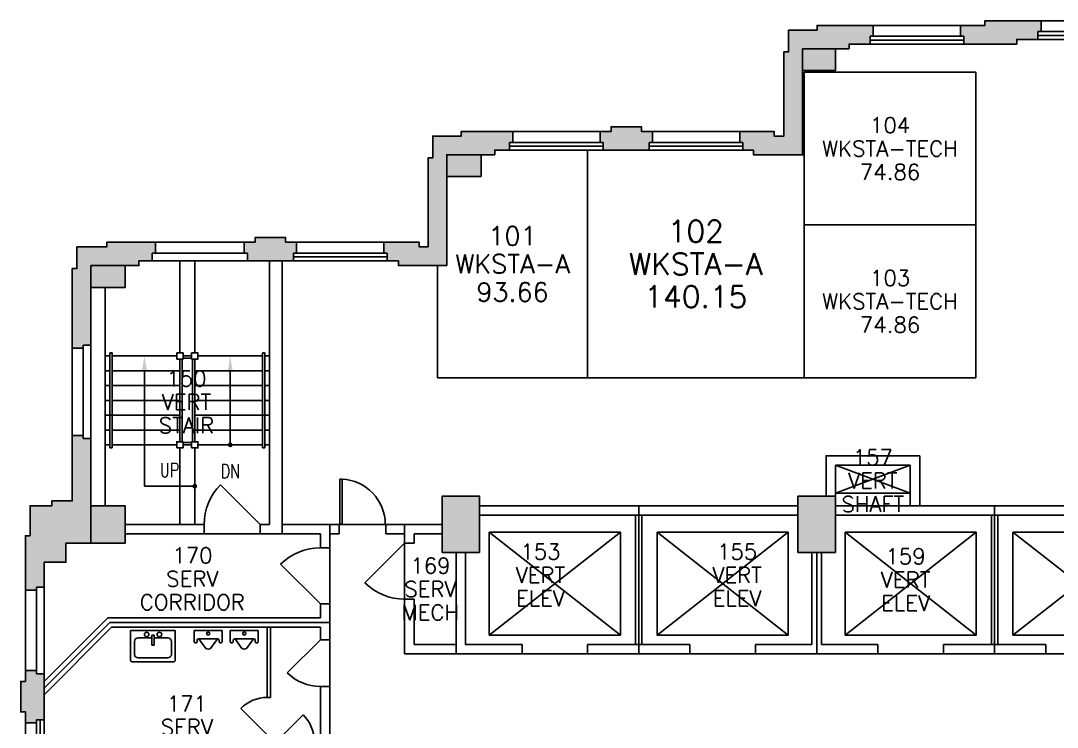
# Model space of a CAD drawing. Extents: x 17 to 1493, y -258 to 700.
# Drawn here: x 17 to 682, y 244 to 697 of the extents above; entities that cross this region are included whole.
import ezdxf
from ezdxf.enums import TextEntityAlignment as Align

# ---------------------------------------------------------------- set-up
doc = ezdxf.new("R2010")
doc.units = 0
doc.header["$LTSCALE"] = 120
doc.header["$MEASUREMENT"] = 0
doc.layers.get('0').update_dxf_attribs({"linetype": 'CONTINUOUS'})
for name, color, linetype in [('DR', 30, 'CONTINUOUS'), ('GROS$', 20, 'CONTINUOUS'), ('PL', 82, 'CONTINUOUS'), ('PL-ELVTR', 82, 'CONTINUOUS'), ('PL-MISC', 82, 'CONTINUOUS'), ('PL-STAIR', 82, 'CONTINUOUS'), ('PL-TOIL', 82, 'CONTINUOUS'), ('RM2_', 142, 'CONTINUOUS'), ('RM_', 142, 'CONTINUOUS'), ('RM_TXT', 142, 'CONTINUOUS'), ('WA', 30, 'CONTINUOUS'), ('WA-EXT', 63, 'CONTINUOUS'), ('WN', 8, 'CONTINUOUS')]:
    doc.layers.add(name, color=color, linetype=linetype)
doc.styles.add('ASSETTEXT', font='simplex.shx')

# ---------------------------------------------------------------- blocks, each defined once
blk = doc.blocks.new('SINK')
at = {"linetype": 'Continuous'}
for p, q in [((-13.225829, 20.183838), (13.225829, 20.183838)), ((-14.325829, 0), (-14.325829, 19.083838)), ((-11.780083, 7.059775), (-11.780083, 15.362111)), ((-9.504101, 17.638093), (9.504101, 17.638093)), ((11.780083, 15.362111), (11.780083, 7.059775)), ((14.325829, 19.083838), (14.325829, 0)), ((-0.834839, 3.081502), (-0.834839, 9.398581)), ((-0.834839, 9.398581), (0.768051, 9.398581)), ((0.768051, 9.398581), (0.768051, 3.081502)), ((14.325829, 0), (-14.325829, 0)), ((-0.834839, 4.783793), (-9.504101, 4.783793)), ((0.768051, 3.081502), (-0.834839, 3.081502)), ((9.504101, 4.783793), (0.768051, 4.783793))]:
    blk.add_line(p, q, dxfattribs=at)
for centre in [(-4.107406, 2.619277), (4.040619, 2.619277)]:
    blk.add_circle(centre, 1.477372, dxfattribs=at)
for centre, radius, start, end in [((-13.225829, 19.083838), 1.1, 90, 180), ((13.225829, 19.083838), 1.1, 0, 90), ((-9.504101, 15.362111), 2.275982, 90, 180), ((9.504101, 15.362111), 2.275982, 0, 90), ((-9.504101, 7.059775), 2.275982, 180, 270), ((9.504101, 7.059775), 2.275982, 270, 0)]:
    blk.add_arc(centre, radius, start, end, dxfattribs=at)
blk = doc.blocks.new('ELEV')
for p, q in [((42, -6), (-42, -72)), ((-42, -6), (42, -72))]:
    blk.add_line(p, q)
blk.add_lwpolyline([(-42, -72), (-42, -6), (42, -6), (42, -72)], close=True)
blk = doc.blocks.new('URINAL')
for p, q in [((0, -9), (0, 9)), ((0, 9), (7, 9)), ((7, 7), (6, 7)), ((5.5, 6), (5.5, -6)), ((6, 5.5), (11.5, 1.5)), ((11.5, -1.5), (6, -5.5)), ((7, -9), (0, -9)), ((6, -7), (7, -7))]:
    blk.add_line(p, q)
blk.add_circle((2, 0), 1)
for centre, radius, start, end in [((6.25, 6.25), 0.791, 108.43495, 251.56505), ((7, 8), 1, 270, 90), ((9.5, 0), 2.5, 323.1301, 36.8699), ((6.25, -6.25), 0.791, 108.43495, 251.56505), ((7, -8), 1, 270, 90)]:
    blk.add_arc(centre, radius, start, end)
blk = doc.blocks.new('WC-DOOR')
at = {"layer": 'PL-TOIL'}
blk.add_line((0, 0), (-16.970563, -16.970563), dxfattribs=at)
blk.add_arc((0, 0), 24, 180, 225, dxfattribs=at)
blk = doc.blocks.new('WNV')
for p, q in [((53.5, 5), (-2, 5)), ((53.5, 2.5), (-2, 2.5)), ((0, 0), (51.5, 0))]:
    blk.add_line(p, q)
at = {"layer": 'PL'}
blk.add_line((0, -7), (51.5, -7), dxfattribs=at)
blk = doc.blocks.new('WNH')
for p, q in [((-2, 5), (58, 5)), ((-2, 2.5), (58, 2.5)), ((0, 0), (56, 0))]:
    blk.add_line(p, q)
at = {"layer": 'PL'}
blk.add_line((0, -7), (56, -7), dxfattribs=at)
blk = doc.blocks.new('DR-S90')
for p, q in [((0.015, 0.00485), (0.015, 0.97)), ((0.015, 0.97), (0.062153, 0.97)), ((0.062153, 0.97), (0.062153, 0.00485)), ((0.062153, 0.00485), (0.015, 0.00485))]:
    blk.add_line(p, q)
blk.add_arc((0.015, 0), 0.97, 0, 87.216979)

msp = doc.modelspace()

# ---------------------------------------------------------------- hatches: boundary and pattern name
at = {"layer": 'WA-EXT'}
for points in [[(518.45, 610.98), (518.45, 664.98), (539.45, 664.98), (539.45, 678.98), (548.2, 678.98), (548.2, 681.98), (561.7, 681.98), (561.7, 686.98), (563.7, 686.98), (563.7, 693.98), (527.7, 693.98), (527.7, 690.98), (509.45, 690.98), (509.45, 676.98), (506.45, 676.98), (506.45, 622.98), (500.2, 622.98), (500.2, 625.98), (478.2, 625.98), (478.2, 618.98), (480.2, 618.98), (480.2, 613.98), (486.95, 613.98), (486.95, 610.98)], [(635.2, 696.98), (671.2, 696.98), (671.2, 689.98), (669.2, 689.98), (669.2, 684.98), (655.7, 684.98), (655.7, 681.98), (621.7, 681.98), (621.7, 686.98), (619.7, 686.98), (619.7, 693.98), (635.2, 693.98)], [(259.45, 539.98), (290.45, 539.98), (290.45, 596.98), (312.45, 596.98), (312.45, 610.98), (321.2, 610.98), (321.2, 613.98), (330.7, 613.98), (330.7, 618.98), (332.7, 618.98), (332.7, 625.98), (299.7, 625.98), (299.7, 622.98), (281.45, 622.98), (281.45, 608.98), (278.45, 608.98), (278.45, 551.98), (272.7, 551.98), (272.7, 554.98), (250.2, 554.98), (250.2, 547.98), (252.2, 547.98), (252.2, 542.98), (259.45, 542.98)], [(415.2, 628.98), (395.7, 628.98), (395.7, 625.98), (388.7, 625.98), (388.7, 618.98), (390.7, 618.98), (390.7, 613.98), (420.2, 613.98), (420.2, 618.98), (422.2, 618.98), (422.2, 625.98), (415.2, 625.98)], [(192.2, 547.98), (192.2, 542.98), (162.7, 542.98), (162.7, 547.98), (160.7, 547.98), (160.7, 554.98), (167.7, 554.98), (167.7, 557.98), (187.2, 557.98), (187.2, 554.98), (194.2, 554.98), (194.2, 547.98)], [(311.45, 355.98), (311.45, 391.98), (287.45, 391.98), (287.45, 355.98)], [(539.45, 391.98), (515.45, 391.98), (515.45, 355.98), (539.45, 355.98)]]:
    msp.add_hatch(color=256, dxfattribs=at).paths.add_polyline_path(points)
h = msp.add_hatch(color=256, dxfattribs=at)
h.paths.add_polyline_path([(103.7, 547.98), (103.7, 554.98), (72.7, 554.98), (72.7, 551.98), (53.45, 551.98), (53.45, 537.98), (50.45, 537.98), (50.45, 486.98), (57.45, 486.98), (57.45, 488.98), (62.45, 488.98), (62.45, 525.98), (84.45, 525.98), (84.45, 539.98), (93.2, 539.98), (93.2, 542.98), (101.7, 542.98), (101.7, 547.98)])
h.paths.add_polyline_path([(46.45, 361.98), (84.45, 361.98), (84.45, 385.98), (62.45, 385.98), (62.45, 428.98), (57.45, 428.98), (57.45, 430.98), (50.45, 430.98), (50.45, 388.98), (37.45, 388.98), (37.45, 385.98), (23.45, 385.98), (23.45, 366.73), (20.45, 366.73), (20.45, 331.73), (27.45, 331.73), (27.45, 333.73), (32.45, 333.73), (32.45, 349.73), (46.45, 349.73)])
h.paths.add_polyline_path([(32.45, 248.73), (32.45, 278.23), (27.45, 278.23), (27.45, 280.23), (20.45, 280.23), (20.45, 273.23), (17.45, 273.23), (17.45, 253.73), (20.45, 253.73), (20.45, 246.73), (27.45, 246.73), (27.45, 248.73)])
h.paths.add_polyline_path([(62.45, 55.98), (84.45, 55.98), (84.45, 79.98), (46.45, 79.98), (46.45, 92.23), (32.45, 92.23), (32.45, 108.23), (27.45, 108.23), (27.45, 110.23), (20.45, 110.23), (20.45, 75.23), (23.45, 75.23), (23.45, 55.98), (37.45, 55.98), (37.45, 52.98), (50.45, 52.98), (50.45, 10.98), (57.45, 10.98), (57.45, 12.98), (62.45, 12.98)], flags=17)
h.paths.add_polyline_path([(187.2, -116.02), (167.7, -116.02), (167.7, -113.02), (160.7, -113.02), (160.7, -106.02), (162.7, -106.02), (162.7, -101.02), (192.2, -101.02), (192.2, -106.02), (194.2, -106.02), (194.2, -113.02), (187.2, -113.02)], flags=17)
h.paths.add_polyline_path([(104.7, -106.02), (104.7, -113.02), (72.7, -113.02), (72.7, -110.02), (53.45, -110.02), (53.45, -96.02), (50.45, -96.02), (50.45, -45.02), (57.45, -45.02), (57.45, -47.02), (62.45, -47.02), (62.45, -84.02), (85.45, -84.02), (85.45, -98.02), (94.2, -98.02), (94.2, -101.02), (102.7, -101.02), (102.7, -106.02)], flags=16)
h.paths.add_polyline_path([(415.2, -187.02), (395.7, -187.02), (395.7, -184.02), (388.7, -184.02), (388.7, -177.02), (390.7, -177.02), (390.7, -172.02), (420.2, -172.02), (420.2, -177.02), (422.2, -177.02), (422.2, -184.02), (415.2, -184.02)])
h.paths.add_polyline_path([(1117.2, -177.02), (1097.7, -177.02), (1097.7, -174.02), (1090.7, -174.02), (1090.7, -167.02), (1092.7, -167.02), (1092.7, -162.02), (1122.2, -162.02), (1122.2, -167.02), (1124.2, -167.02), (1124.2, -174.02), (1117.2, -174.02)])
edge = h.paths.add_edge_path()
edge.add_line((17.45, 168.73), (17.45, 188.23))
edge.add_line((20.45, 168.73), (17.45, 168.73))
edge.add_line((20.45, 161.73), (20.45, 168.73))
edge.add_line((27.45, 161.73), (20.45, 161.73))
edge.add_line((27.45, 163.73), (27.45, 161.73))
edge.add_line((32.45, 163.73), (27.45, 163.73))
edge.add_line((32.45, 173.98), (32.45, 163.73))
edge.add_line((32.45, 193.23), (32.45, 179.98))
edge.add_line((27.45, 193.23), (32.45, 193.23))
edge.add_line((27.45, 195.23), (27.45, 193.23))
edge.add_line((20.45, 195.23), (27.45, 195.23))
edge.add_line((20.45, 188.23), (20.45, 195.23))
edge.add_line((17.45, 188.23), (20.45, 188.23))
edge.add_line((282.75, -98.02), (290.45, -98.02))
edge.add_line((321.2, -169.02), (321.2, -172.02))
edge.add_line((312.45, -169.02), (321.2, -169.02))
edge.add_line((312.45, -155.02), (312.45, -169.02))
edge.add_line((290.45, -155.02), (312.45, -155.02))
edge.add_line((290.45, -98.02), (290.45, -155.02))
edge.add_line((259.45, -98.02), (278.75, -98.02))
edge.add_line((259.45, -101.02), (259.45, -98.02))
edge.add_line((252.2, -101.02), (259.45, -101.02))
edge.add_line((252.2, -106.02), (252.2, -101.02))
edge.add_line((250.2, -106.02), (252.2, -106.02))
edge.add_line((250.2, -113.02), (250.2, -106.02))
edge.add_line((272.7, -113.02), (250.2, -113.02))
edge.add_line((272.7, -110.02), (272.7, -113.02))
edge.add_line((278.45, -110.02), (272.7, -110.02))
edge.add_line((278.45, -167.02), (278.45, -110.02))
edge.add_line((281.45, -167.02), (278.45, -167.02))
edge.add_line((281.45, -181.02), (281.45, -167.02))
edge.add_line((299.7, -181.02), (281.45, -181.02))
edge.add_line((299.7, -184.02), (299.7, -181.02))
edge.add_line((332.7, -184.02), (299.7, -184.02))
edge.add_line((332.7, -177.02), (332.7, -184.02))
edge.add_line((330.7, -177.02), (332.7, -177.02))
edge.add_line((330.7, -172.02), (330.7, -177.02))
edge.add_line((321.2, -172.02), (330.7, -172.02))

# ---------------------------------------------------------------- linework, layer by layer
at = {"layer": 'DR'}
for p, q in [((145.49, 399.44), (170.95, 373.98)), ((237.99, 336.53), (263.45, 361.98)), ((183.99, 348.44), (209.45, 322.98)), ((188.24, 278.77), (209.45, 299.98))]:
    msp.add_line(p, q, dxfattribs=at)
at = {"layer": 'DR', "linetype": 'Continuous'}
for centre, radius, start, end in [((170.95, 373.98), 36, 135, 180), ((209.45, 322.98), 36, 90, 135), ((263.45, 361.98), 36, 225, 270), ((209.45, 299.98), 30, 225, 270)]:
    msp.add_arc(centre, radius, start, end, dxfattribs=at)
at = {"layer": 'GROS$'}
for points in [[(741.45, 696.98), (635.2, 696.98), (635.2, 693.98), (527.7, 693.98), (527.7, 690.98), (509.45, 690.98), (509.45, 676.98), (506.45, 676.98), (506.45, 622.98), (500.2, 622.98), (500.2, 625.98), (415.2, 625.98), (415.2, 628.98), (395.7, 628.98), (395.7, 625.98), (299.7, 625.98), (299.7, 622.98), (281.45, 622.98), (281.45, 608.98), (278.45, 608.98), (278.45, 551.98), (272.7, 551.98), (272.7, 554.98), (187.2, 554.98), (187.2, 557.98), (167.7, 557.98), (167.7, 554.98), (72.7, 554.98), (72.7, 551.98), (53.45, 551.98), (53.45, 537.98), (50.45, 537.98), (50.45, 388.98), (37.45, 388.98), (37.45, 385.98), (23.45, 385.98), (23.45, 366.73), (20.45, 366.73), (20.45, 273.23), (17.45, 273.23), (17.45, 253.73), (20.45, 253.73), (20.45, 188.23)], [(855.2, 684.98), (655.7, 684.98), (655.7, 681.98), (548.2, 681.98), (548.2, 678.98), (518.45, 678.98), (518.45, 610.98), (486.95, 610.98), (486.95, 613.98), (321.2, 613.98), (321.2, 610.98), (290.45, 610.98), (290.45, 539.98), (259.45, 539.98), (259.45, 542.98), (93.2, 542.98), (93.2, 539.98), (62.45, 539.98), (62.45, 361.98), (46.45, 361.98), (46.45, 349.73), (32.45, 349.73), (32.45, 220.98)]]:
    msp.add_lwpolyline(points, dxfattribs=at)
at = {"layer": 'PL'}
for p, q in [((103.7, 554.98), (160.7, 554.98)), ((71.45, 385.98), (71.45, 525.98)), ((50.45, 430.98), (50.45, 486.98)), ((20.45, 280.23), (20.45, 331.73))]:
    msp.add_line(p, q, dxfattribs=at)
at = {"layer": 'PL-MISC'}
for p, q in [((539.45, 411.98), (587.45, 393.98)), ((539.45, 393.98), (587.45, 411.98)), ((539.45, 393.98), (587.45, 393.98)), ((411.45, 296.98), (411.45, 379.98)), ((415.45, 296.98), (415.45, 379.98)), ((639.45, 296.98), (639.45, 379.98)), ((643.45, 296.98), (643.45, 379.98))]:
    msp.add_line(p, q, dxfattribs=at)
at = {"layer": 'PL-STAIR'}
for p, q in [((119.45, 483.98), (119.45, 542.98)), ((128.95, 483.98), (128.95, 542.98)), ((176.95, 373.98), (176.95, 542.98)), ((74.45, 481.98), (71.45, 481.98)), ((74.45, 422.98), (74.45, 483.98)), ((75.95, 483.98), (74.45, 483.98)), ((75.95, 422.98), (75.95, 483.98)), ((117.45, 481.98), (75.95, 481.98)), ((119.45, 426.98), (119.45, 479.98)), ((120.95, 426.98), (120.95, 479.98)), ((126.95, 481.98), (121.45, 481.98)), ((126.95, 480.48), (121.45, 480.48)), ((127.45, 426.98), (127.45, 479.98)), ((128.95, 426.98), (128.95, 479.98)), ((172.45, 481.98), (130.95, 481.98)), ((172.45, 422.98), (172.45, 483.98)), ((173.95, 483.98), (172.45, 483.98)), ((173.95, 422.98), (173.95, 483.98)), ((176.95, 481.98), (173.95, 481.98)), ((74.45, 472.48), (71.45, 472.48)), ((119.45, 472.48), (75.95, 472.48)), ((96.7, 471.98), (96.7, 398.48)), ((172.45, 472.48), (128.95, 472.48)), ((151.7, 471.98), (151.7, 424.98)), ((176.95, 472.48), (173.95, 472.48)), ((74.45, 462.98), (71.45, 462.98)), ((119.45, 462.98), (75.95, 462.98)), ((172.45, 462.98), (128.95, 462.98)), ((176.95, 462.98), (173.95, 462.98)), ((74.45, 453.48), (71.45, 453.48)), ((119.45, 453.48), (75.95, 453.48)), ((172.45, 453.48), (128.95, 453.48)), ((176.95, 453.48), (173.95, 453.48)), ((119.45, 443.98), (71.45, 443.98)), ((74.45, 443.98), (71.45, 443.98)), ((119.45, 443.98), (75.95, 443.98)), ((176.95, 443.98), (128.95, 443.98)), ((172.45, 443.98), (128.95, 443.98)), ((176.95, 443.98), (173.95, 443.98)), ((74.45, 434.48), (71.45, 434.48)), ((119.45, 434.48), (75.95, 434.48)), ((172.45, 434.48), (128.95, 434.48)), ((176.95, 434.48), (173.95, 434.48)), ((126.95, 426.48), (121.45, 426.48)), ((74.45, 424.98), (71.45, 424.98)), ((75.95, 422.98), (74.45, 422.98)), ((117.45, 424.98), (75.95, 424.98)), ((119.45, 373.98), (119.45, 422.98)), ((126.95, 424.98), (121.45, 424.98)), ((128.95, 373.98), (128.95, 422.98)), ((172.45, 424.98), (130.95, 424.98)), ((173.95, 422.98), (172.45, 422.98)), ((176.95, 424.98), (173.95, 424.98)), ((96.7, 398.48), (128.95, 398.48))]:
    msp.add_line(p, q, dxfattribs=at)
for points in [[(117.45, 479.98), (117.45, 483.98), (121.45, 483.98), (121.45, 479.98)], [(126.95, 479.98), (126.95, 483.98), (130.95, 483.98), (130.95, 479.98)], [(117.45, 422.98), (117.45, 426.98), (121.45, 426.98), (121.45, 422.98)], [(126.95, 422.98), (126.95, 426.98), (130.95, 426.98), (130.95, 422.98)]]:
    msp.add_lwpolyline(points, close=True, dxfattribs=at)
at = {"layer": 'PL-STAIR', "const_width": 1.5}
for points in [[(150.95, 424.98, 1), (152.45, 424.98, 1)], [(128.2, 398.48, 1), (129.7, 398.48, 1)]]:
    msp.add_lwpolyline(points, format="xyb", close=True, dxfattribs=at)
at = {"layer": 'PL-STAIR'}
for points in [[(95.03, 471.98), (98.37, 471.98), (96.7, 481.98)], [(150.03, 471.98), (153.37, 471.98), (151.7, 481.98)]]:
    msp.add_solid(points, dxfattribs=at)
at = {"layer": 'PL-TOIL'}
for p, q in [((75.68, 307.98), (32.45, 264.75)), ((75.68, 307.98), (175.45, 307.98)), ((175.45, 262.98), (175.45, 307.98)), ((177.45, 262.98), (177.45, 307.98)), ((177.45, 262.98), (175.45, 262.98))]:
    msp.add_line(p, q, dxfattribs=at)
at = {"layer": 'RM2_'}
for points in [[(629.45, 565.98), (629.45, 663.98), (519.45, 663.98), (519.45, 565.98)], [(380.55, 613.98), (321.2, 613.98), (321.2, 610.98), (290.45, 610.98), (290.45, 539.98), (284.55, 539.98), (284.55, 467.98), (380.55, 467.98)], [(380.55, 467.98), (519.45, 467.98), (519.45, 565.98), (519.45, 610.98), (486.95, 610.98), (486.95, 613.98), (380.55, 613.98)], [(629.45, 467.98), (629.45, 565.98), (519.45, 565.98), (519.45, 467.98)]]:
    msp.add_lwpolyline(points, close=True, dxfattribs=at)
at = {"layer": 'RM_'}
for points in [[(184.95, 542.98), (93.2, 542.98), (93.2, 539.98), (84.45, 539.98), (62.45, 539.98), (62.45, 525.98), (62.45, 361.98), (84.45, 361.98), (84.45, 367.98), (184.95, 367.98), (184.95, 373.98)], [(593.45, 417.98), (533.45, 417.98), (533.45, 391.98), (539.45, 391.98), (539.45, 385.98), (593.45, 385.98)], [(215.45, 373.98), (184.95, 373.98), (184.95, 367.98), (84.45, 367.98), (84.45, 361.98), (46.45, 361.98), (46.45, 349.73), (32.45, 349.73), (32.45, 268.99), (74.44, 310.98), (215.45, 310.98)], [(848.95, 290.98), (767.45, 290.98), (758.45, 290.98), (296.45, 290.98), (263.45, 290.98), (263.45, 373.98), (215.45, 373.98), (215.45, 310.98), (215.45, 202.98), (215.45, 118.98), (215.45, 67.98), (263.45, 67.98), (263.45, 150.98), (775.45, 150.98), (775.45, 148.98), (846.95, 148.98), (846.95, 220.98), (848.95, 220.98)], [(296.45, 355.98), (287.45, 355.98), (287.45, 373.98), (263.45, 373.98), (263.45, 290.98), (296.45, 290.98)], [(215.45, 310.98), (74.44, 310.98), (32.45, 268.99), (32.45, 176.98), (175.45, 176.98), (175.45, 202.98), (215.45, 202.98)]]:
    msp.add_lwpolyline(points, close=True, dxfattribs=at)
for points in [[(413.45, 290.98), (413.45, 385.98), (311.45, 385.98), (311.45, 391.98), (287.45, 391.98), (287.45, 355.98), (296.45, 355.98), (296.45, 290.98), (413.45, 290.98)], [(527.45, 290.98), (527.45, 355.98), (539.45, 355.98), (539.45, 391.98), (515.45, 391.98), (515.45, 385.98), (413.45, 385.98), (413.45, 290.98), (527.45, 290.98)], [(758.45, 290.98), (758.45, 355.98), (767.45, 355.98), (767.45, 391.98), (743.45, 391.98), (743.45, 385.98), (641.45, 385.98), (641.45, 290.98), (758.45, 290.98)], [(641.45, 290.98), (641.45, 385.98), (593.45, 385.98), (593.45, 385.98), (539.45, 385.98), (539.45, 385.98), (539.45, 385.98), (539.45, 355.98), (527.45, 355.98), (527.45, 290.98), (641.45, 290.98)]]:
    msp.add_lwpolyline(points, dxfattribs=at)
at = {"layer": 'WA'}
for p, q in [((527.7, 690.98), (509.45, 690.98)), ((509.45, 690.98), (509.45, 676.98)), ((563.7, 693.98), (527.7, 693.98)), ((527.7, 693.98), (527.7, 690.98)), ((563.7, 686.98), (563.7, 693.98)), ((619.7, 686.98), (619.7, 693.98)), ((619.7, 693.98), (635.2, 693.98)), ((635.2, 693.98), (635.2, 696.98)), ((635.2, 696.98), (671.2, 696.98)), ((671.2, 696.98), (671.2, 689.98)), ((561.7, 681.98), (561.7, 686.98)), ((561.7, 686.98), (563.7, 686.98)), ((621.7, 686.98), (619.7, 686.98)), ((621.7, 681.98), (621.7, 686.98)), ((669.2, 684.98), (655.7, 684.98)), ((655.7, 684.98), (655.7, 681.98)), ((671.2, 689.98), (669.2, 689.98)), ((669.2, 689.98), (669.2, 684.98)), ((539.45, 664.98), (539.45, 678.98)), ((539.45, 678.98), (548.2, 678.98)), ((548.2, 681.98), (561.7, 681.98)), ((548.2, 678.98), (548.2, 681.98)), ((655.7, 681.98), (621.7, 681.98)), ((509.45, 676.98), (506.45, 676.98)), ((506.45, 676.98), (506.45, 622.98)), ((518.45, 610.98), (518.45, 664.98)), ((518.45, 664.98), (539.45, 664.98)), ((332.7, 625.98), (299.7, 625.98)), ((299.7, 625.98), (299.7, 622.98)), ((332.7, 618.98), (332.7, 625.98)), ((395.7, 625.98), (388.7, 625.98)), ((388.7, 625.98), (388.7, 618.98)), ((395.7, 628.98), (395.7, 625.98)), ((415.2, 628.98), (395.7, 628.98)), ((415.2, 625.98), (415.2, 628.98)), ((422.2, 625.98), (415.2, 625.98)), ((422.2, 618.98), (422.2, 625.98)), ((500.2, 625.98), (478.2, 625.98)), ((478.2, 625.98), (478.2, 618.98)), ((500.2, 622.98), (500.2, 625.98)), ((299.7, 622.98), (281.45, 622.98)), ((281.45, 622.98), (281.45, 608.98)), ((330.7, 613.98), (330.7, 618.98)), ((330.7, 618.98), (332.7, 618.98)), ((388.7, 618.98), (390.7, 618.98)), ((390.7, 618.98), (390.7, 613.98)), ((420.2, 613.98), (420.2, 618.98)), ((420.2, 618.98), (422.2, 618.98)), ((478.2, 618.98), (480.2, 618.98)), ((480.2, 618.98), (480.2, 613.98)), ((506.45, 622.98), (500.2, 622.98)), ((321.2, 613.98), (330.7, 613.98)), ((321.2, 610.98), (321.2, 613.98)), ((390.7, 613.98), (420.2, 613.98)), ((480.2, 613.98), (486.95, 613.98)), ((486.95, 613.98), (486.95, 610.98)), ((281.45, 608.98), (278.45, 608.98)), ((278.45, 608.98), (278.45, 551.98)), ((312.45, 596.98), (312.45, 610.98)), ((312.45, 610.98), (321.2, 610.98)), ((486.95, 610.98), (518.45, 610.98)), ((290.45, 539.98), (290.45, 596.98)), ((290.45, 596.98), (312.45, 596.98)), ((167.7, 554.98), (167.7, 557.98)), ((167.7, 557.98), (187.2, 557.98)), ((187.2, 557.98), (187.2, 554.98)), ((72.7, 551.98), (53.45, 551.98)), ((53.45, 551.98), (53.45, 537.98)), ((103.7, 554.98), (72.7, 554.98)), ((72.7, 554.98), (72.7, 551.98)), ((103.7, 547.98), (103.7, 554.98)), ((160.7, 547.98), (160.7, 554.98)), ((160.7, 554.98), (167.7, 554.98)), ((187.2, 554.98), (194.2, 554.98)), ((194.2, 554.98), (194.2, 547.98)), ((272.7, 554.98), (250.2, 554.98)), ((250.2, 554.98), (250.2, 547.98)), ((272.7, 551.98), (272.7, 554.98)), ((278.45, 551.98), (272.7, 551.98)), ((101.7, 542.98), (101.7, 547.98)), ((101.7, 547.98), (103.7, 547.98)), ((162.7, 547.98), (160.7, 547.98)), ((162.7, 542.98), (162.7, 547.98)), ((194.2, 547.98), (192.2, 547.98)), ((192.2, 547.98), (192.2, 542.98)), ((250.2, 547.98), (252.2, 547.98)), ((252.2, 547.98), (252.2, 542.98)), ((53.45, 537.98), (50.45, 537.98)), ((50.45, 537.98), (50.45, 486.98)), ((84.45, 525.98), (84.45, 539.98)), ((84.45, 539.98), (93.2, 539.98)), ((93.2, 539.98), (93.2, 542.98)), ((93.2, 542.98), (101.7, 542.98)), ((176.95, 542.98), (162.7, 542.98)), ((176.95, 373.98), (176.95, 542.98)), ((184.95, 373.98), (184.95, 542.98)), ((192.2, 542.98), (184.95, 542.98)), ((252.2, 542.98), (259.45, 542.98)), ((259.45, 542.98), (259.45, 539.98)), ((259.45, 539.98), (290.45, 539.98)), ((62.45, 488.98), (62.45, 525.98)), ((62.45, 525.98), (84.45, 525.98)), ((50.45, 486.98), (57.45, 486.98)), ((57.45, 486.98), (57.45, 488.98)), ((57.45, 488.98), (62.45, 488.98)), ((50.45, 388.98), (50.45, 430.98)), ((50.45, 430.98), (57.45, 430.98)), ((57.45, 430.98), (57.45, 428.98)), ((57.45, 428.98), (62.45, 428.98)), ((62.45, 428.98), (62.45, 385.98)), ((533.45, 391.98), (533.45, 417.98)), ((593.45, 417.98), (533.45, 417.98)), ((539.45, 391.98), (539.45, 411.98)), ((587.45, 411.98), (539.45, 411.98)), ((587.45, 385.98), (587.45, 411.98)), ((593.45, 385.98), (593.45, 417.98)), ((311.45, 391.98), (287.45, 391.98)), ((287.45, 391.98), (287.45, 373.98)), ((311.45, 385.98), (311.45, 391.98)), ((533.45, 391.98), (515.45, 391.98)), ((515.45, 391.98), (515.45, 385.98)), ((539.45, 385.98), (539.45, 391.98)), ((23.45, 385.98), (37.45, 385.98)), ((23.45, 366.73), (23.45, 385.98)), ((37.45, 385.98), (37.45, 388.98)), ((37.45, 388.98), (50.45, 388.98)), ((62.45, 385.98), (84.45, 385.98)), ((84.45, 373.98), (84.45, 385.98)), ((515.45, 385.98), (311.45, 385.98)), ((587.45, 385.98), (539.45, 385.98)), ((743.45, 385.98), (593.45, 385.98)), ((515.45, 379.98), (311.45, 379.98)), ((311.45, 355.98), (311.45, 379.98)), ((515.45, 379.98), (515.45, 355.98)), ((743.45, 379.98), (539.45, 379.98)), ((539.45, 355.98), (539.45, 379.98)), ((134.95, 373.98), (84.45, 373.98)), ((134.95, 373.98), (134.95, 367.98)), ((176.95, 373.98), (170.95, 373.98)), ((170.95, 373.98), (170.95, 367.98)), ((184.95, 373.98), (221.45, 373.98)), ((221.45, 367.98), (221.45, 373.98)), ((251.45, 367.98), (251.45, 373.98)), ((287.45, 373.98), (251.45, 373.98)), ((20.45, 331.73), (20.45, 366.73)), ((20.45, 366.73), (23.45, 366.73)), ((134.95, 367.98), (84.45, 367.98)), ((84.45, 361.98), (84.45, 367.98)), ((209.45, 367.98), (170.95, 367.98)), ((209.45, 358.98), (209.45, 367.98)), ((215.45, 358.98), (215.45, 367.98)), ((215.45, 367.98), (221.45, 367.98)), ((263.45, 367.98), (251.45, 367.98)), ((263.45, 367.98), (263.45, 361.98)), ((287.45, 367.98), (269.45, 367.98)), ((269.45, 367.98), (269.45, 361.98)), ((287.45, 367.98), (287.45, 355.98)), ((46.45, 361.98), (46.45, 349.73)), ((46.45, 361.98), (84.45, 361.98)), ((209.45, 358.98), (215.45, 358.98)), ((263.45, 361.98), (269.45, 361.98)), ((287.45, 355.98), (296.45, 355.98)), ((296.45, 355.98), (296.45, 296.98)), ((302.45, 355.98), (302.45, 296.98)), ((302.45, 355.98), (311.45, 355.98)), ((515.45, 355.98), (539.45, 355.98)), ((524.45, 355.98), (524.45, 296.98)), ((530.45, 355.98), (530.45, 296.98)), ((46.45, 349.73), (32.45, 349.73)), ((32.45, 349.73), (32.45, 333.73)), ((27.45, 333.73), (27.45, 331.73)), ((32.45, 333.73), (27.45, 333.73)), ((27.45, 331.73), (20.45, 331.73)), ((263.45, 325.98), (263.45, 290.98)), ((263.45, 325.98), (269.45, 325.98)), ((269.45, 325.98), (269.45, 296.98)), ((209.45, 313.98), (209.45, 322.98)), ((209.45, 322.98), (215.45, 322.98)), ((215.45, 299.98), (215.45, 322.98)), ((32.45, 273.23), (73.2, 313.98)), ((209.45, 313.98), (73.2, 313.98)), ((32.45, 264.75), (75.68, 307.98)), ((209.45, 307.98), (75.68, 307.98)), ((209.45, 299.98), (209.45, 307.98)), ((209.45, 299.98), (215.45, 299.98)), ((296.45, 296.98), (269.45, 296.98)), ((338.7, 296.98), (302.45, 296.98)), ((338.7, 296.98), (338.7, 290.98)), ((446.2, 296.98), (380.7, 296.98)), ((380.7, 296.98), (380.7, 290.98)), ((446.2, 296.98), (446.2, 290.98)), ((524.45, 296.98), (488.2, 296.98)), ((488.2, 296.98), (488.2, 290.98)), ((566.7, 296.98), (530.45, 296.98)), ((566.7, 296.98), (566.7, 290.98)), ((674.2, 296.98), (608.7, 296.98)), ((608.7, 296.98), (608.7, 290.98)), ((674.2, 296.98), (674.2, 290.98)), ((338.7, 290.98), (263.45, 290.98)), ((446.2, 290.98), (380.7, 290.98)), ((566.7, 290.98), (488.2, 290.98)), ((674.2, 290.98), (608.7, 290.98)), ((27.45, 280.23), (20.45, 280.23)), ((20.45, 280.23), (20.45, 273.23)), ((27.45, 278.23), (27.45, 280.23)), ((20.45, 273.23), (17.45, 273.23)), ((17.45, 273.23), (17.45, 253.73)), ((32.45, 278.23), (27.45, 278.23)), ((32.45, 273.23), (32.45, 278.23)), ((209.45, 202.98), (209.45, 269.98)), ((209.45, 269.98), (215.45, 269.98)), ((215.45, 111.5), (215.45, 269.98)), ((32.45, 248.73), (32.45, 264.75)), ((17.45, 253.73), (20.45, 253.73)), ((20.45, 253.73), (20.45, 246.73)), ((20.45, 246.73), (27.45, 246.73)), ((27.45, 246.73), (27.45, 248.73)), ((27.45, 248.73), (32.45, 248.73))]:
    msp.add_line(p, q, dxfattribs=at)
at = {"layer": 'WA-EXT', "color": 7}
for p, q in [((527.7, 690.98), (509.45, 690.98)), ((509.45, 690.98), (509.45, 676.98)), ((563.7, 693.98), (527.7, 693.98)), ((527.7, 693.98), (527.7, 690.98)), ((563.7, 686.98), (563.7, 693.98)), ((619.7, 686.98), (619.7, 693.98)), ((619.7, 693.98), (635.2, 693.98)), ((635.2, 693.98), (635.2, 696.98)), ((635.2, 696.98), (671.2, 696.98)), ((671.2, 696.98), (671.2, 689.98)), ((561.7, 681.98), (561.7, 686.98)), ((561.7, 686.98), (563.7, 686.98)), ((621.7, 686.98), (619.7, 686.98)), ((621.7, 681.98), (621.7, 686.98)), ((669.2, 684.98), (655.7, 684.98)), ((655.7, 684.98), (655.7, 681.98)), ((671.2, 689.98), (669.2, 689.98)), ((669.2, 689.98), (669.2, 684.98)), ((539.45, 664.98), (539.45, 678.98)), ((539.45, 678.98), (548.2, 678.98)), ((548.2, 681.98), (561.7, 681.98)), ((548.2, 678.98), (548.2, 681.98)), ((655.7, 681.98), (621.7, 681.98)), ((509.45, 676.98), (506.45, 676.98)), ((506.45, 676.98), (506.45, 622.98)), ((518.45, 664.98), (539.45, 664.98)), ((518.45, 610.98), (518.45, 664.98)), ((332.7, 625.98), (299.7, 625.98)), ((299.7, 625.98), (299.7, 622.98)), ((332.7, 618.98), (332.7, 625.98)), ((395.7, 625.98), (388.7, 625.98)), ((388.7, 625.98), (388.7, 618.98)), ((395.7, 628.98), (395.7, 625.98)), ((415.2, 628.98), (395.7, 628.98)), ((415.2, 625.98), (415.2, 628.98)), ((422.2, 625.98), (415.2, 625.98)), ((422.2, 618.98), (422.2, 625.98)), ((500.2, 625.98), (478.2, 625.98)), ((478.2, 625.98), (478.2, 618.98)), ((500.2, 622.98), (500.2, 625.98)), ((299.7, 622.98), (281.45, 622.98)), ((281.45, 622.98), (281.45, 608.98)), ((330.7, 613.98), (330.7, 618.98)), ((330.7, 618.98), (332.7, 618.98)), ((388.7, 618.98), (390.7, 618.98)), ((390.7, 618.98), (390.7, 613.98)), ((420.2, 613.98), (420.2, 618.98)), ((420.2, 618.98), (422.2, 618.98)), ((478.2, 618.98), (480.2, 618.98)), ((480.2, 618.98), (480.2, 613.98)), ((506.45, 622.98), (500.2, 622.98)), ((321.2, 613.98), (330.7, 613.98)), ((321.2, 610.98), (321.2, 613.98)), ((390.7, 613.98), (420.2, 613.98)), ((480.2, 613.98), (486.95, 613.98)), ((486.95, 613.98), (486.95, 610.98)), ((281.45, 608.98), (278.45, 608.98)), ((278.45, 608.98), (278.45, 551.98)), ((312.45, 596.98), (312.45, 610.98)), ((312.45, 610.98), (321.2, 610.98)), ((486.95, 610.98), (518.45, 610.98)), ((290.45, 539.98), (290.45, 596.98)), ((290.45, 596.98), (312.45, 596.98)), ((167.7, 554.98), (167.7, 557.98)), ((167.7, 557.98), (187.2, 557.98)), ((187.2, 557.98), (187.2, 554.98)), ((72.7, 551.98), (53.45, 551.98)), ((53.45, 551.98), (53.45, 537.98)), ((103.7, 554.98), (72.7, 554.98)), ((72.7, 554.98), (72.7, 551.98)), ((103.7, 547.98), (103.7, 554.98)), ((160.7, 547.98), (160.7, 554.98)), ((160.7, 554.98), (167.7, 554.98)), ((187.2, 554.98), (194.2, 554.98)), ((194.2, 554.98), (194.2, 547.98)), ((272.7, 554.98), (250.2, 554.98)), ((250.2, 554.98), (250.2, 547.98)), ((272.7, 551.98), (272.7, 554.98)), ((278.45, 551.98), (272.7, 551.98)), ((101.7, 542.98), (101.7, 547.98)), ((101.7, 547.98), (103.7, 547.98)), ((162.7, 547.98), (160.7, 547.98)), ((162.7, 542.98), (162.7, 547.98)), ((194.2, 547.98), (192.2, 547.98)), ((192.2, 547.98), (192.2, 542.98)), ((250.2, 547.98), (252.2, 547.98)), ((252.2, 547.98), (252.2, 542.98)), ((53.45, 537.98), (50.45, 537.98)), ((50.45, 537.98), (50.45, 486.98)), ((84.45, 525.98), (84.45, 539.98)), ((84.45, 539.98), (93.2, 539.98)), ((93.2, 539.98), (93.2, 542.98)), ((93.2, 542.98), (101.7, 542.98)), ((192.2, 542.98), (162.7, 542.98)), ((252.2, 542.98), (259.45, 542.98)), ((259.45, 542.98), (259.45, 539.98)), ((259.45, 539.98), (290.45, 539.98)), ((62.45, 488.98), (62.45, 525.98)), ((62.45, 525.98), (84.45, 525.98)), ((50.45, 486.98), (57.45, 486.98)), ((57.45, 486.98), (57.45, 488.98)), ((57.45, 488.98), (62.45, 488.98)), ((50.45, 388.98), (50.45, 430.98)), ((50.45, 430.98), (57.45, 430.98)), ((57.45, 430.98), (57.45, 428.98)), ((57.45, 428.98), (62.45, 428.98)), ((62.45, 428.98), (62.45, 385.98)), ((311.45, 391.98), (287.45, 391.98)), ((287.45, 391.98), (287.45, 355.98)), ((311.45, 355.98), (311.45, 391.98)), ((515.45, 391.98), (515.45, 355.98)), ((539.45, 391.98), (515.45, 391.98)), ((539.45, 355.98), (539.45, 391.98)), ((23.45, 385.98), (37.45, 385.98)), ((23.45, 366.73), (23.45, 385.98)), ((37.45, 385.98), (37.45, 388.98)), ((37.45, 388.98), (50.45, 388.98)), ((62.45, 385.98), (84.45, 385.98)), ((84.45, 361.98), (84.45, 385.98)), ((20.45, 331.73), (20.45, 366.73)), ((20.45, 366.73), (23.45, 366.73)), ((46.45, 361.98), (46.45, 349.73)), ((46.45, 361.98), (84.45, 361.98)), ((287.45, 355.98), (311.45, 355.98)), ((515.45, 355.98), (539.45, 355.98)), ((46.45, 349.73), (32.45, 349.73)), ((32.45, 349.73), (32.45, 333.73)), ((27.45, 333.73), (27.45, 331.73)), ((32.45, 333.73), (27.45, 333.73)), ((27.45, 331.73), (20.45, 331.73)), ((27.45, 280.23), (20.45, 280.23)), ((20.45, 280.23), (20.45, 273.23)), ((27.45, 278.23), (27.45, 280.23)), ((20.45, 273.23), (17.45, 273.23)), ((17.45, 273.23), (17.45, 253.73)), ((32.45, 278.23), (27.45, 278.23)), ((32.45, 248.73), (32.45, 278.23)), ((17.45, 253.73), (20.45, 253.73)), ((20.45, 253.73), (20.45, 246.73)), ((20.45, 246.73), (27.45, 246.73)), ((27.45, 246.73), (27.45, 248.73)), ((27.45, 248.73), (32.45, 248.73))]:
    msp.add_line(p, q, dxfattribs=at)
at = {"layer": 'WN'}
for p, q in [((103.7, 547.98), (160.7, 547.98)), ((101.7, 542.98), (162.7, 542.98)), ((57.45, 486.98), (57.45, 430.98)), ((62.45, 488.98), (62.45, 428.98)), ((32.45, 278.23), (32.45, 333.73)), ((27.45, 280.23), (27.45, 331.73))]:
    msp.add_line(p, q, dxfattribs=at)

# ---------------------------------------------------------------- block references
at = {"layer": 'DR', "xscale": 30, "yscale": 30}
msp.add_blockref('DR-S90', (221.45, 373.98), dxfattribs=at)
at = {"layer": 'PL-ELVTR', "xscale": -1, "rotation": 180}
for p in [(359.7, 296.95), (467.2, 296.95), (587.7, 296.95), (695.2, 296.95)]:
    msp.add_blockref('ELEV', p, dxfattribs=at)
at = {"layer": 'PL-TOIL'}
for name, p, rotation in [('SINK', (102.18, 305.98), 180), ('URINAL', (137.52, 305.98), 270), ('URINAL', (160.67, 305.98), 270), ('WC-DOOR', (175.45, 238.98), 270), ('WC-DOOR', (181.45, 234.98), 180)]:
    msp.add_blockref(name, p, dxfattribs=dict(at, rotation=rotation))
at = {"layer": 'WN', "rotation": 180}
for p in [(619.7, 686.98), (727.2, 689.98), (388.7, 618.98), (478.2, 618.98), (250.2, 547.98)]:
    msp.add_blockref('WNH', p, dxfattribs=at)
at = {"layer": 'WN', "xscale": -1, "yscale": -1, "rotation": 90}
msp.add_blockref('WNV', (27.45, 246.73), dxfattribs=at)
at = {"layer": 'WN', "yscale": -1, "rotation": 90}
msp.add_blockref('WNV', (27.45, 195.23), dxfattribs=at)

# ---------------------------------------------------------------- texts
at = {"layer": 'PL-STAIR', "style": 'ASSETTEXT', "width": 0.75}
msp.add_text('UP', height=9, dxfattribs=at).set_placement((112.82, 401.48), align=Align.BOTTOM_CENTER)
msp.add_text('DN', height=9, dxfattribs=at).set_placement((151.7, 412.66), align=Align.TOP_CENTER)
at = {"layer": 'RM_TXT', "style": 'ASSETTEXT'}
for s, height, p in [('104', 10, (574.45, 624.98)), ('WKSTA-TECH', 10, (574.45, 609.98)), ('74.86', 10, (574.45, 594.98)), ('101', 12, (332.55, 552.98)), ('102', 14, (450, 554.98)), ('WKSTA-A', 12, (332.55, 534.98)), ('WKSTA-A', 14, (450, 533.98)), ('103', 10, (574.45, 526.98)), ('93.66', 12, (332.55, 516.98)), ('140.15', 14, (450, 512.98)), ('WKSTA-TECH', 10, (574.45, 511.98)), ('74.86', 10, (574.45, 496.98)), ('150', 10, (123.7, 462.48)), ('VERT', 10, (123.7, 447.48)), ('STAIR', 10, (123.7, 432.48)), ('157', 10, (563.45, 411.98)), ('VERT', 10, (563.45, 396.98)), ('SHAFT', 10, (563.45, 381.98)), ('170', 10, (127.43, 349.05)), ('153', 10, (350.45, 351.48)), ('155', 10, (476.45, 351.48)), ('169', 10, (279.95, 342.48)), ('159', 10, (584.45, 348.48)), ('VERT', 10, (350.45, 336.48)), ('VERT', 10, (476.45, 336.48)), ('SERV', 10, (127.43, 334.05)), ('VERT', 10, (584.45, 333.48)), ('SERV', 10, (279.95, 327.48)), ('CORRIDOR', 10, (127.43, 319.05)), ('ELEV', 10, (350.45, 321.48)), ('ELEV', 10, (476.45, 321.48)), ('ELEV', 10, (584.45, 318.48)), ('MECH', 10, (279.95, 312.48)), ('171', 10, (123.95, 253.98)), ('SERV', 10, (123.95, 238.98))]:
    msp.add_text(s, height=height, dxfattribs=at).set_placement(p, align=Align.CENTER)

doc.saveas('drawing.dxf')
